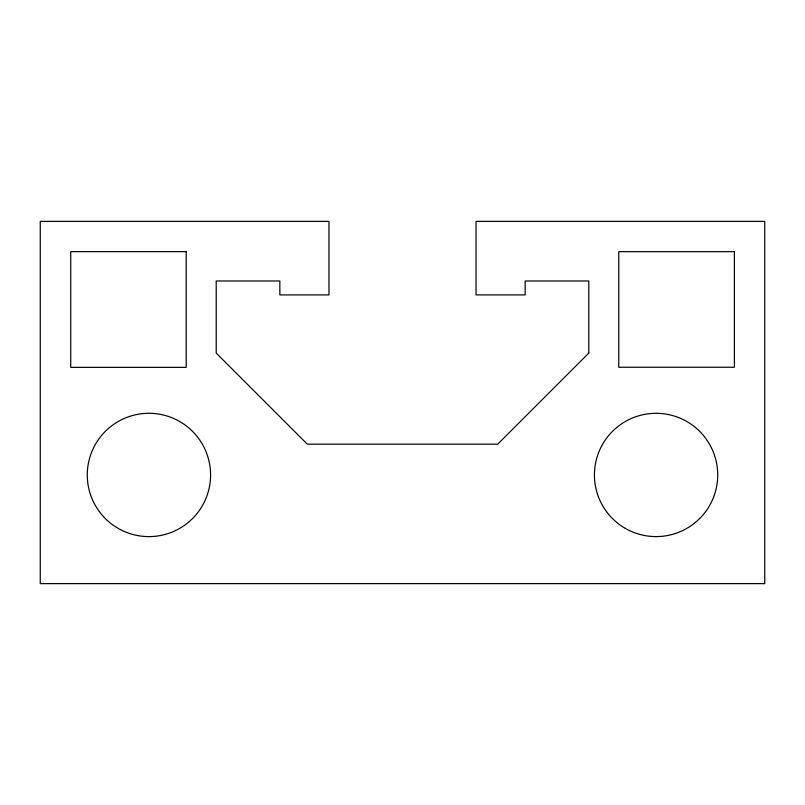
<?xml version="1.0" encoding="UTF-8"?>
<svg xmlns="http://www.w3.org/2000/svg" width="805" height="805" viewBox="0 0 805 805"><rect width="100%" height="100%" fill="white"/><g stroke="black" fill="none" stroke-linecap="round" stroke-linejoin="round"><path stroke-width="1.21" d="M588.787 353.083L497.711 444.159L307.289 444.159L216.213 353.083L216.213 280.985L279.848 280.985L279.848 294.912L328.963 294.912L328.963 221.375L40.25 221.375L40.25 583.625L764.75 583.625L764.75 221.375L476.037 221.375L476.037 294.912L525.152 294.912L525.152 280.985L588.787 280.985L588.787 353.083M186.197 251.633L70.729 251.633L70.729 367.372L186.197 367.372L186.197 251.633M734.391 251.673L618.773 251.673L618.773 367.251L734.391 367.251L734.391 251.673M625.254 528.342A61.643 61.643 0 0 0 717.718 474.95A61.643 61.643 0 0 0 625.254 421.558A61.643 61.643 0 0 0 625.254 528.342M105.334 518.541A61.643 61.643 0 0 0 208.475 490.909A61.643 61.643 0 0 0 132.966 415.4A61.643 61.643 0 0 0 105.334 518.541"/></g></svg>
